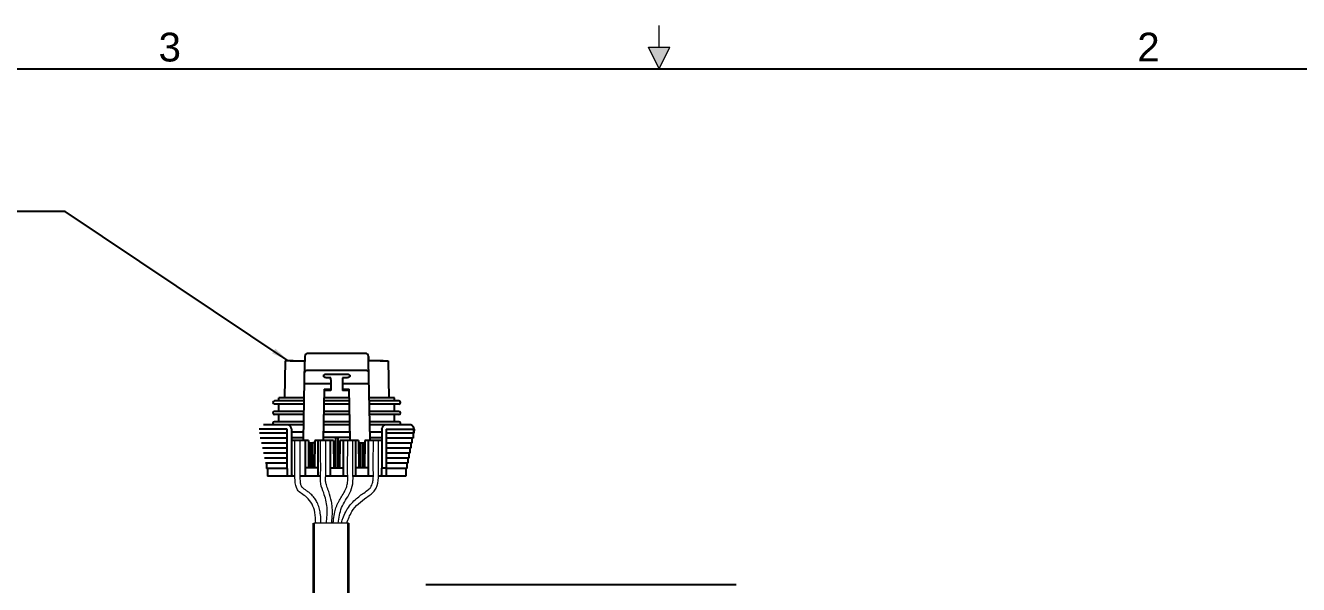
# Model space of a CAD drawing. Header units: millimetres. Extents: x 6723 to 7845, y -14463 to -13737.
# Drawn here: x 7102.4 to 7467.4, y -13897 to -13736.8 of the extents above; entities that cross this region are included whole.
import ezdxf
from ezdxf.enums import TextEntityAlignment as Align

# ---------------------------------------------------------------- set-up
doc = ezdxf.new("R2010")
doc.units = ezdxf.units.MM
for name, color, linetype, lineweight in [('AM_0', 7, 'Continuous', 60), ('B细实线', 100, 'Continuous', 15), ('G尺寸线', 140, 'Continuous', 13), ('轮廓线', 7, 'Continuous', 35)]:
    doc.layers.add(name, color=color, linetype=linetype, lineweight=lineweight)
doc.layers.add('AM_BOR', color=5, linetype='Continuous')
doc.styles.add('ARIAL', font='ARIAL.TTF')
doc.dimstyles.new('ISO-25', dxfattribs={"dimtxt": 5, "dimasz": 5, "dimexe": 1.25, "dimexo": 0.625, "dimtad": 1, "dimtxsty": 'Standard', "dimcen": 2.5, "dimadec": 4, "dimazin": 0, "dimtm": 0.005, "dimtfac": 0.6, "dimtmove": 0, "dimatfit": 3, "dimfxl": 1, "dimarcsym": 0})

# ---------------------------------------------------------------- blocks, each defined once
blk = doc.blocks.new('SIZE 5')
at = {"layer": 'AM_BOR', "lineweight": 20}
blk.add_hatch(color=256, dxfattribs=at).paths.add_polyline_path([(431.8, 549.275), (434.18125, 554.0375), (429.41875, 554.0375)])
for p, q in [((431.8, 554.0375), (431.8, 558.8)), ((429.41875, 554.0375), (434.18125, 554.0375)), ((431.8, 549.275), (429.41875, 554.0375)), ((431.8, 549.275), (434.18125, 554.0375))]:
    blk.add_line(p, q, dxfattribs=at)
at = {"layer": 'AM_BOR'}
blk.add_line((9.525, 549.275), (854.075, 549.275), dxfattribs=at)
at = {"layer": 'AM_BOR', "color": 1, "lineweight": 15, "style": 'ARIAL'}
for s, p in [('3', (323.85, 554.0375)), ('2', (539.75, 554.0375))]:
    blk.add_text(s, height=6.35, dxfattribs=at).set_placement(p, align=Align.MIDDLE_CENTER)

msp = doc.modelspace()

# ---------------------------------------------------------------- linework, layer by layer
at = {"color": 6, "linetype": 'Continuous'}
for p, q in [((7176.841, -13832.868), (7176.655, -13843.497)), ((7179.129, -13832.868), (7176.841, -13832.868)), ((7178.289, -13832.868), (7179.96, -13832.868)), ((7179.129, -13832.868), (7182.489, -13832.868)), ((7182.058, -13855.454), (7182.448, -13833.135)), ((7182.474, -13831.661), (7182.448, -13833.135)), ((7199.845, -13830.777), (7183.373, -13830.777)), ((7204.089, -13832.868), (7200.729, -13832.868)), ((7200.77, -13833.135), (7200.744, -13831.661)), ((7200.744, -13831.661), (7200.77, -13833.135)), ((7201.16, -13855.454), (7200.77, -13833.135)), ((7204.089, -13832.868), (7206.377, -13832.868)), ((7206.377, -13832.868), (7206.563, -13843.497)), ((7199.614, -13835.668), (7183.604, -13835.668)), ((7188.489, -13836.708), (7194.729, -13836.708)), ((7189.929, -13839.499), (7182.337, -13839.499)), ((7187.889, -13837.4), (7187.889, -13837.054)), ((7189.929, -13837.747), (7188.489, -13837.747)), ((7189.929, -13838.339), (7189.929, -13837.747)), ((7189.929, -13838.339), (7189.929, -13841.394)), ((7193.289, -13837.747), (7193.289, -13838.339)), ((7194.729, -13837.747), (7193.289, -13837.747)), ((7193.289, -13838.339), (7193.289, -13841.394)), ((7200.881, -13839.499), (7193.289, -13839.499)), ((7195.329, -13837.054), (7195.329, -13837.4)), ((7175.003, -13844.397), (7175.003, -13843.497)), ((7176.503, -13843.497), (7175.003, -13843.497)), ((7179.623, -13843.497), (7176.503, -13843.497)), ((7182.267, -13843.497), (7179.623, -13843.497)), ((7188.017, -13841.023), (7187.765, -13855.454)), ((7195.245, -13843.497), (7187.973, -13843.497)), ((7189.929, -13841.457), (7188.009, -13841.457)), ((7188.017, -13841.023), (7189.929, -13841.023)), ((7189.929, -13841.394), (7189.929, -13841.457)), ((7193.289, -13841.023), (7195.201, -13841.023)), ((7193.289, -13841.394), (7193.289, -13841.457)), ((7195.209, -13841.457), (7193.289, -13841.457)), ((7195.453, -13855.454), (7195.201, -13841.023)), ((7203.595, -13843.497), (7200.951, -13843.497)), ((7206.715, -13843.497), (7203.595, -13843.497)), ((7208.215, -13843.497), (7206.715, -13843.497)), ((7208.215, -13844.397), (7208.215, -13843.497)), ((7182.251, -13844.397), (7173.773, -13844.397)), ((7182.236, -13845.297), (7173.773, -13845.297)), ((7182.199, -13847.397), (7173.773, -13847.397)), ((7175.003, -13847.397), (7175.003, -13845.297)), ((7195.313, -13847.397), (7187.905, -13847.397)), ((7195.276, -13845.297), (7187.942, -13845.297)), ((7195.26, -13844.397), (7187.958, -13844.397)), ((7209.445, -13844.397), (7200.967, -13844.397)), ((7209.445, -13845.297), (7200.982, -13845.297)), ((7209.445, -13847.397), (7201.019, -13847.397)), ((7208.215, -13847.397), (7208.215, -13845.297)), ((7182.183, -13848.297), (7173.773, -13848.297)), ((7182.147, -13850.397), (7173.773, -13850.397)), ((7175.003, -13850.397), (7175.003, -13848.297)), ((7182.131, -13851.297), (7177.825, -13851.297)), ((7195.381, -13851.297), (7187.837, -13851.297)), ((7195.365, -13850.397), (7187.853, -13850.397)), ((7195.328, -13848.297), (7187.89, -13848.297)), ((7209.445, -13848.297), (7201.035, -13848.297)), ((7209.445, -13850.397), (7201.072, -13850.397)), ((7205.367, -13851.297), (7201.087, -13851.297)), ((7208.215, -13850.397), (7208.215, -13848.297)), ((7182.094, -13853.397), (7178.613, -13853.397)), ((7178.614, -13854.837), (7182.069, -13854.837)), ((7195.443, -13854.837), (7187.776, -13854.837)), ((7195.417, -13853.397), (7187.801, -13853.397)), ((7191.26, -13854.837), (7191.249, -13863.597)), ((7191.958, -13854.837), (7191.969, -13863.597)), ((7204.58, -13853.397), (7201.124, -13853.397)), ((7201.149, -13854.837), (7204.578, -13854.837)), ((7182.053, -13855.737), (7182.058, -13855.454)), ((7183.502, -13856.397), (7184.76, -13856.397)), ((7184.058, -13856.397), (7184.049, -13863.597)), ((7185.29, -13856.397), (7184.76, -13856.397)), ((7184.769, -13863.597), (7184.76, -13856.397)), ((7187.76, -13855.737), (7187.765, -13855.454)), ((7195.453, -13855.454), (7195.458, -13855.737)), ((7197.902, -13856.397), (7198.458, -13856.397)), ((7198.458, -13856.397), (7198.449, -13863.597)), ((7198.458, -13856.397), (7199.69, -13856.397)), ((7199.169, -13863.597), (7199.16, -13856.397)), ((7201.16, -13855.454), (7201.165, -13855.737))]:
    msp.add_line(p, q, dxfattribs=at)
at = {"color": 3, "linetype": 'Continuous'}
for p, q in [((7177.488, -13851.237), (7170.607, -13851.237)), ((7212.585, -13851.237), (7205.705, -13851.237)), ((7177.411, -13852.458), (7169.409, -13852.458)), ((7177.411, -13853.637), (7169.429, -13853.637)), ((7177.411, -13855.077), (7169.696, -13855.077)), ((7177.411, -13863.717), (7177.411, -13852.458)), ((7178.612, -13852.458), (7178.622, -13863.639)), ((7204.58, -13852.458), (7204.57, -13863.639)), ((7205.782, -13852.458), (7213.784, -13852.458)), ((7205.782, -13852.458), (7205.782, -13863.717)), ((7213.763, -13853.637), (7205.782, -13853.637)), ((7213.496, -13855.077), (7205.782, -13855.077)), ((7213.196, -13855.077), (7213.196, -13856.517)), ((7213.496, -13853.637), (7213.496, -13855.077)), ((7213.754, -13853.637), (7213.775, -13852.458)), ((7213.784, -13852.458), (7213.763, -13853.637)), ((7177.411, -13856.517), (7169.996, -13856.517)), ((7177.411, -13857.957), (7170.296, -13857.957)), ((7183.499, -13855.737), (7178.615, -13855.737)), ((7182.577, -13855.737), (7182.577, -13865.997)), ((7183.496, -13855.737), (7183.565, -13863.597)), ((7185.296, -13855.737), (7185.228, -13863.597)), ((7190.699, -13855.737), (7185.293, -13855.737)), ((7186.216, -13855.737), (7186.216, -13865.997)), ((7189.777, -13855.737), (7189.777, -13865.997)), ((7190.696, -13855.737), (7190.765, -13863.597)), ((7192.496, -13855.737), (7192.428, -13863.597)), ((7197.899, -13855.737), (7192.493, -13855.737)), ((7193.416, -13855.737), (7193.416, -13865.997)), ((7196.977, -13855.737), (7196.977, -13865.997)), ((7197.896, -13855.737), (7197.965, -13863.597)), ((7199.696, -13855.737), (7199.628, -13863.597)), ((7204.577, -13855.737), (7199.693, -13855.737)), ((7200.602, -13855.737), (7200.59, -13863.597)), ((7200.616, -13855.737), (7200.616, -13865.997)), ((7213.196, -13856.517), (7205.782, -13856.517)), ((7212.896, -13857.957), (7205.782, -13857.957)), ((7212.596, -13857.957), (7212.596, -13859.397)), ((7212.896, -13856.517), (7212.896, -13857.957)), ((7177.411, -13859.397), (7170.596, -13859.397)), ((7177.411, -13860.837), (7170.896, -13860.837)), ((7177.411, -13862.277), (7171.196, -13862.277)), ((7171.496, -13862.277), (7171.496, -13863.717)), ((7212.596, -13859.397), (7205.782, -13859.397)), ((7212.296, -13860.837), (7205.782, -13860.837)), ((7211.996, -13862.277), (7205.782, -13862.277)), ((7211.696, -13862.277), (7211.696, -13863.717)), ((7211.996, -13860.837), (7211.996, -13862.277)), ((7212.296, -13859.397), (7212.296, -13860.837)), ((7177.411, -13863.717), (7171.496, -13863.717)), ((7171.796, -13863.717), (7171.796, -13865.997)), ((7179.627, -13865.997), (7171.796, -13865.997)), ((7177.411, -13863.717), (7177.411, -13865.997)), ((7182.577, -13865.997), (7181.127, -13865.997)), ((7186.216, -13863.597), (7182.577, -13863.597)), ((7186.216, -13865.997), (7182.577, -13865.997)), ((7186.94, -13865.997), (7186.216, -13865.997)), ((7189.777, -13865.997), (7188.441, -13865.997)), ((7189.802, -13863.597), (7189.777, -13863.597)), ((7193.416, -13865.997), (7189.777, -13865.997)), ((7189.802, -13863.597), (7193.416, -13863.597)), ((7194.766, -13865.997), (7193.416, -13865.997)), ((7196.977, -13865.997), (7196.267, -13865.997)), ((7200.59, -13863.597), (7196.977, -13863.597)), ((7200.616, -13865.997), (7196.977, -13865.997)), ((7202.127, -13865.997), (7200.616, -13865.997)), ((7211.396, -13865.997), (7203.628, -13865.997)), ((7205.782, -13863.639), (7204.57, -13863.639)), ((7211.696, -13863.717), (7205.782, -13863.717)), ((7205.782, -13863.717), (7205.782, -13865.997)), ((7211.396, -13863.717), (7211.396, -13865.997))]:
    msp.add_line(p, q, dxfattribs=at)
at = {"color": 7, "linetype": 'Continuous'}
msp.add_line((7217.21, -13897.005), (7306.21, -13897.005), dxfattribs=at)
at = {"color": 6, "linetype": 'Continuous'}
for centre, radius, start, end in [((7479.363, -13837.569), 296.948, 178.86007, 179.14449), ((7183.373, -13831.677), 0.9, 90, 179), ((7199.845, -13831.677), 0.9, 1, 90), ((7204.098, -13957.02), 124.154, 89.61653, 90.38782), ((7173.773, -13844.847), 0.45, 90.00229, 269.99771), ((7173.773, -13847.847), 0.45, 90.00229, 269.99771), ((7209.445, -13844.847), 0.45, 270.00229, 89.99771), ((7209.445, -13847.847), 0.45, 270.00229, 89.99771), ((7173.773, -13850.847), 0.45, 90.00229, 240.07357), ((7209.445, -13850.847), 0.45, 299.92643, 89.99771)]:
    msp.add_arc(centre, radius, start, end, dxfattribs=at)
at = {"color": 3, "linetype": 'Continuous'}
for centre, radius, start, end in [((7212.575, -13852.437), 1.2, 359, 90), ((7212.585, -13852.436), 1.199, 358.96707, 89.96228)]:
    msp.add_arc(centre, radius, start, end, dxfattribs=at)
for centre, major_axis, start_param, end_param in [((7178.675, -13852.437), (0, 1.2), -4.712389, -4.6949357), ((7204.518, -13852.437), (0, 1.2), -1.5882496, -1.5707963), ((7178.748, -13863.597), (0, 2.4), -4.6949357, -3.1415927), ((7204.444, -13863.597), (0, 2.4), -3.1415927, -1.5882496)]:
    msp.add_ellipse(centre, major_axis=major_axis, ratio=0.0524078, start_param=start_param, end_param=end_param, dxfattribs=at)
at = {"color": 6, "linetype": 'Continuous'}
for points, start_tangent, end_tangent in [([(7183.604, -13835.668), (7183.266, -13835.684), (7182.992, -13835.73), (7182.774, -13835.804), (7182.606, -13835.906), (7182.49, -13836.03), (7182.418, -13836.182), (7182.392, -13836.361)], (-0.9999965, -0.0026535), (-0.0199004, -0.999802)), ([(7187.889, -13837.054), (7187.918, -13836.985), (7188.004, -13836.915), (7188.136, -13836.846), (7188.304, -13836.777), (7188.489, -13836.708)], (0, 1), (0.9386073, 0.3449875)), ([(7194.729, -13836.708), (7194.914, -13836.777), (7195.082, -13836.846), (7195.214, -13836.915), (7195.3, -13836.985), (7195.329, -13837.054)], (0.9386073, -0.3449875), (0, -1)), ([(7200.827, -13836.361), (7200.798, -13836.175), (7200.718, -13836.015), (7200.587, -13835.887), (7200.41, -13835.79), (7200.195, -13835.723), (7199.934, -13835.683), (7199.614, -13835.668)], (-0.0126418, 0.9999201), (-0.9999939, 0.0035069)), ([(7188.489, -13837.747), (7188.304, -13837.678), (7188.136, -13837.608), (7188.004, -13837.539), (7187.918, -13837.47), (7187.889, -13837.4)], (-0.9386073, 0.3449875), (0, 1)), ([(7195.329, -13837.4), (7195.3, -13837.47), (7195.214, -13837.539), (7195.082, -13837.608), (7194.914, -13837.678), (7194.729, -13837.747)], (0, -1), (-0.9386073, -0.3449875)), ([(7191.26, -13854.837), (7191.383, -13854.834), (7191.525, -13854.833), (7191.678, -13854.833), (7191.829, -13854.834), (7191.958, -13854.837)], (0.9995897, 0.0286416), (0.9995894, -0.0286523)), ([(7184.058, -13856.397), (7184.182, -13856.394), (7184.324, -13856.393), (7184.479, -13856.393), (7184.63, -13856.394), (7184.76, -13856.397)], (0.9995914, 0.0285838), (0.9995912, -0.0285914)), ([(7198.458, -13856.397), (7198.582, -13856.394), (7198.724, -13856.393), (7198.879, -13856.393), (7199.03, -13856.394), (7199.16, -13856.397)], (0.9995914, 0.0285838), (0.9995912, -0.0285914))]:
    msp.add_spline(points, degree=3, dxfattribs=dict(at, start_tangent=start_tangent, end_tangent=end_tangent))
at = {"color": 3, "linetype": 'Continuous'}
for points, start_tangent, end_tangent in [([(7178.278, -13851.588), (7178.054, -13851.407), (7177.786, -13851.284), (7177.473, -13851.237)], (-0.6883546, 0.7253744), (-1, 0)), ([(7205.719, -13851.237), (7205.41, -13851.283), (7205.138, -13851.407), (7204.914, -13851.588)], (-1, 0), (-0.6883546, -0.7253744)), ([(7178.612, -13852.437), (7178.592, -13852.218), (7178.532, -13852), (7178.429, -13851.786), (7178.278, -13851.588)], (0, 1), (-0.6883546, 0.7253744)), ([(7204.914, -13851.588), (7204.764, -13851.786), (7204.659, -13852.002), (7204.599, -13852.222), (7204.58, -13852.437)], (-0.6883546, -0.7253744), (0, -1))]:
    msp.add_spline(points, degree=3, dxfattribs=dict(at, start_tangent=start_tangent, end_tangent=end_tangent))
at = {"color": 6, "linetype": 'Continuous'}
for points, knots in [([(7182.058, -13855.454), (7182.057, -13855.535), (7182.056, -13855.63), (7182.055, -13855.724), (7182.055, -13855.737)], [0, 0, 0, 0, 0.0080442074, 0.0092934393, 0.0092934393, 0.0092934393, 0.0092934393]), ([(7187.762, -13855.737), (7187.762, -13855.724), (7187.763, -13855.63), (7187.764, -13855.535), (7187.765, -13855.454)], [0.0216606174, 0.0216606174, 0.0216606174, 0.0216606174, 0.0229098492, 0.0309540566, 0.0309540566, 0.0309540566, 0.0309540566]), ([(7195.453, -13855.454), (7195.454, -13855.535), (7195.455, -13855.63), (7195.456, -13855.724), (7195.457, -13855.737)], [0, 0, 0, 0, 0.0080442074, 0.0092934393, 0.0092934393, 0.0092934393, 0.0092934393]), ([(7201.163, -13855.737), (7201.163, -13855.724), (7201.162, -13855.63), (7201.161, -13855.535), (7201.16, -13855.454)], [0.0216606174, 0.0216606174, 0.0216606174, 0.0216606174, 0.0229098492, 0.0309540566, 0.0309540566, 0.0309540566, 0.0309540566])]:
    msp.add_open_spline(points, degree=3, knots=knots, dxfattribs=at)
at = {"layer": 'G尺寸线', "color": 6}
msp.add_line((7195.01, -13879.472), (7185.01, -13879.472), dxfattribs=at)
for points in [[(7185.583, -13879.472), (7185.346, -13876.335), (7182.981, -13871.997), (7180.335, -13869.83), (7179.675, -13867.196), (7179.631, -13863.692), (7179.588, -13858.024), (7179.588, -13855.737)], [(7188.648, -13879.472), (7188.828, -13874.902), (7187.877, -13870.776), (7187.027, -13868.188), (7186.992, -13864.954), (7186.958, -13859.779), (7186.958, -13855.737)], [(7192.071, -13879.472), (7193.027, -13874.963), (7195.341, -13870.776), (7196.192, -13868.188), (7196.226, -13864.954), (7196.26, -13859.779), (7196.26, -13855.737)], [(7194.474, -13879.472), (7195.961, -13876.104), (7200.237, -13871.997), (7202.571, -13869.99), (7203.543, -13867.196), (7203.587, -13863.692), (7203.63, -13858.024), (7203.63, -13855.737)]]:
    msp.add_spline(points, degree=3, dxfattribs=at)
for points, knots in [([(7187.083, -13879.446), (7187.077, -13879.145), (7187.072, -13878.837), (7187.042, -13877.894), (7187.003, -13877.236), (7186.831, -13876.055), (7186.722, -13875.542), (7186.424, -13874.533), (7186.235, -13874.034), (7185.812, -13873.154), (7185.592, -13872.768), (7185.085, -13872.027), (7184.798, -13871.673), (7184.321, -13871.183), (7184.157, -13871.03), (7183.71, -13870.647), (7183.432, -13870.446), (7182.915, -13870.087), (7182.672, -13869.928), (7182.213, -13869.608), (7182.007, -13869.451), (7181.778, -13869.238), (7181.714, -13869.17), (7181.609, -13869.041), (7181.572, -13868.985), (7181.492, -13868.837), (7181.453, -13868.747), (7181.33, -13868.392), (7181.263, -13868.057), (7181.19, -13867.399), (7181.169, -13867.094), (7181.139, -13866.492), (7181.13, -13866.192), (7181.116, -13865.29), (7181.123, -13864.685), (7181.133, -13863.623), (7181.134, -13863.176), (7181.132, -13862.289), (7181.128, -13861.845), (7181.115, -13860.514), (7181.101, -13859.628), (7181.086, -13857.93), (7181.085, -13857.118), (7181.087, -13856.113), (7181.088, -13855.927), (7181.088, -13855.741)], [0, 0, 0, 0, 0.9021184, 0.9021184, 2.7063553, 2.7063553, 4.0312696, 4.0312696, 5.3561839, 5.3561839, 6.438042, 6.438042, 7.524026, 7.524026, 8.0482327, 8.0482327, 8.8886198, 8.8886198, 9.7290069, 9.7290069, 10.7058103, 10.7058103, 11.2156487, 11.2156487, 11.7622596, 11.7622596, 12.3088706, 12.3088706, 13.5988598, 13.5988598, 14.5408471, 14.5408471, 15.4828343, 15.4828343, 17.3668088, 17.3668088, 18.6896862, 18.6896862, 20.0125635, 20.0125635, 22.6583183, 22.6583183, 25.122516, 25.122516, 25.6823456, 25.6823456, 25.6823456, 25.6823456]), ([(7190.155, -13879.472), (7190.186, -13879.158), (7190.217, -13878.841), (7190.312, -13877.776), (7190.365, -13877.014), (7190.376, -13875.743), (7190.362, -13875.245), (7190.278, -13874.239), (7190.209, -13873.741), (7189.935, -13872.266), (7189.662, -13871.308), (7189.227, -13870.096), (7189.121, -13869.821), (7188.923, -13869.304), (7188.831, -13869.058), (7188.667, -13868.581), (7188.598, -13868.351), (7188.513, -13867.988), (7188.488, -13867.85), (7188.415, -13867.3), (7188.409, -13866.842), (7188.438, -13866.036), (7188.456, -13865.719), (7188.488, -13865.109), (7188.5, -13864.819), (7188.517, -13864.251), (7188.521, -13863.968), (7188.527, -13863.128), (7188.52, -13862.575), (7188.495, -13861.335), (7188.475, -13860.651), (7188.448, -13859.222), (7188.444, -13858.467), (7188.448, -13857.056), (7188.453, -13856.404), (7188.458, -13855.749)], [0.1467726, 0.1467726, 0.1467726, 0.1467726, 1.0828356, 1.0828356, 3.2485069, 3.2485069, 4.6091756, 4.6091756, 5.9698443, 5.9698443, 8.6911818, 8.6911818, 9.5245747, 9.5245747, 10.3579676, 10.3579676, 11.2329802, 11.2329802, 11.8307488, 11.8307488, 13.4487099, 13.4487099, 14.4151007, 14.4151007, 15.224987, 15.224987, 16.0348733, 16.0348733, 17.6546459, 17.6546459, 19.7146929, 19.7146929, 22.0210361, 22.0210361, 23.9838405, 23.9838405, 23.9838405, 23.9838405]), ([(7190.583, -13879.472), (7190.623, -13878.958), (7190.665, -13878.621), (7190.803, -13877.597), (7190.913, -13876.897), (7191.195, -13875.686), (7191.341, -13875.179), (7191.627, -13874.414), (7191.738, -13874.154), (7191.97, -13873.659), (7192.092, -13873.42), (7192.469, -13872.726), (7192.733, -13872.291), (7193.297, -13871.365), (7193.593, -13870.881), (7193.991, -13870.131), (7194.123, -13869.856), (7194.356, -13869.3), (7194.455, -13869.022), (7194.605, -13868.505), (7194.66, -13868.266), (7194.738, -13867.782), (7194.762, -13867.527), (7194.786, -13866.981), (7194.786, -13866.694), (7194.768, -13865.941), (7194.741, -13865.457), (7194.708, -13864.446), (7194.702, -13863.945), (7194.702, -13862.457), (7194.728, -13861.484), (7194.759, -13859.887), (7194.767, -13859.255), (7194.772, -13857.98), (7194.77, -13857.339), (7194.764, -13856.38), (7194.762, -13856.064), (7194.76, -13855.747)], [0, 0, 0, 0, 0.9827246, 0.9827246, 2.9481737, 2.9481737, 4.3505227, 4.3505227, 5.0746099, 5.0746099, 5.7986972, 5.7986972, 7.2468716, 7.2468716, 9.0179839, 9.0179839, 10.0673202, 10.0673202, 11.1166565, 11.1166565, 12.0329723, 12.0329723, 12.9942124, 12.9942124, 13.9554525, 13.9554525, 15.4036379, 15.4036379, 16.8518234, 16.8518234, 19.7481943, 19.7481943, 21.6835834, 21.6835834, 23.6189724, 23.6189724, 24.5690677, 24.5690677, 24.5690677, 24.5690677]), ([(7193.007, -13879.472), (7193.171, -13878.666), (7193.281, -13878.364), (7193.627, -13877.446), (7193.88, -13876.819), (7194.34, -13875.906), (7194.499, -13875.616), (7195.03, -13874.759), (7195.435, -13874.233), (7196.307, -13873.263), (7196.774, -13872.817), (7197.686, -13872.03), (7198.126, -13871.683), (7198.83, -13871.158), (7199.092, -13870.97), (7199.874, -13870.418), (7200.351, -13870.093), (7200.889, -13869.635), (7201.036, -13869.495), (7201.233, -13869.273), (7201.299, -13869.192), (7201.416, -13869.026), (7201.472, -13868.936), (7201.631, -13868.644), (7201.725, -13868.421), (7201.911, -13867.85), (7201.99, -13867.485), (7202.143, -13866.382), (7202.142, -13865.613), (7202.11, -13864.461), (7202.098, -13864.131), (7202.071, -13863.113), (7202.068, -13862.434), (7202.079, -13861.091), (7202.091, -13860.424), (7202.115, -13859.155), (7202.126, -13858.552), (7202.135, -13857.355), (7202.134, -13856.753), (7202.131, -13856.013), (7202.13, -13855.878), (7202.13, -13855.743)], [0, 0, 0, 0, 0.9308483, 0.9308483, 2.792545, 2.792545, 3.6632538, 3.6632538, 5.4046713, 5.4046713, 7.1460888, 7.1460888, 8.6861198, 8.6861198, 9.5862841, 9.5862841, 11.3866128, 11.3866128, 12.2118398, 12.2118398, 12.7089649, 12.7089649, 13.2060901, 13.2060901, 14.2003404, 14.2003404, 15.5295443, 15.5295443, 18.1004934, 18.1004934, 19.0912365, 19.0912365, 21.0727227, 21.0727227, 23.054209, 23.054209, 24.8780331, 24.8780331, 26.7018572, 26.7018572, 27.1068081, 27.1068081, 27.1068081, 27.1068081])]:
    msp.add_open_spline(points, degree=3, knots=knots, dxfattribs=at)
at = {"layer": '轮廓线', "color": 6}
for p, q in [((7185.01, -13921.724), (7185.01, -13879.472)), ((7195.01, -13921.724), (7195.01, -13879.472))]:
    msp.add_line(p, q, dxfattribs=at)

# ---------------------------------------------------------------- block references
at = {"layer": 'AM_0', "lineweight": -3, "xscale": 1.300000000000182, "yscale": 1.300000000001091, "zscale": 1.3}
msp.add_blockref('SIZE 5', (6722.734, -14463.265), dxfattribs=at)

# ---------------------------------------------------------------- leaders
at = {"layer": 'B细实线'}
msp.add_leader([(7177.716, -13832.868), (7113.726, -13790.11), (7092.306, -13790.11)], dimstyle='ISO-25', override={"dimgap": 0.625, "dimtad": 0}, dxfattribs=at)

doc.saveas('drawing.dxf')
